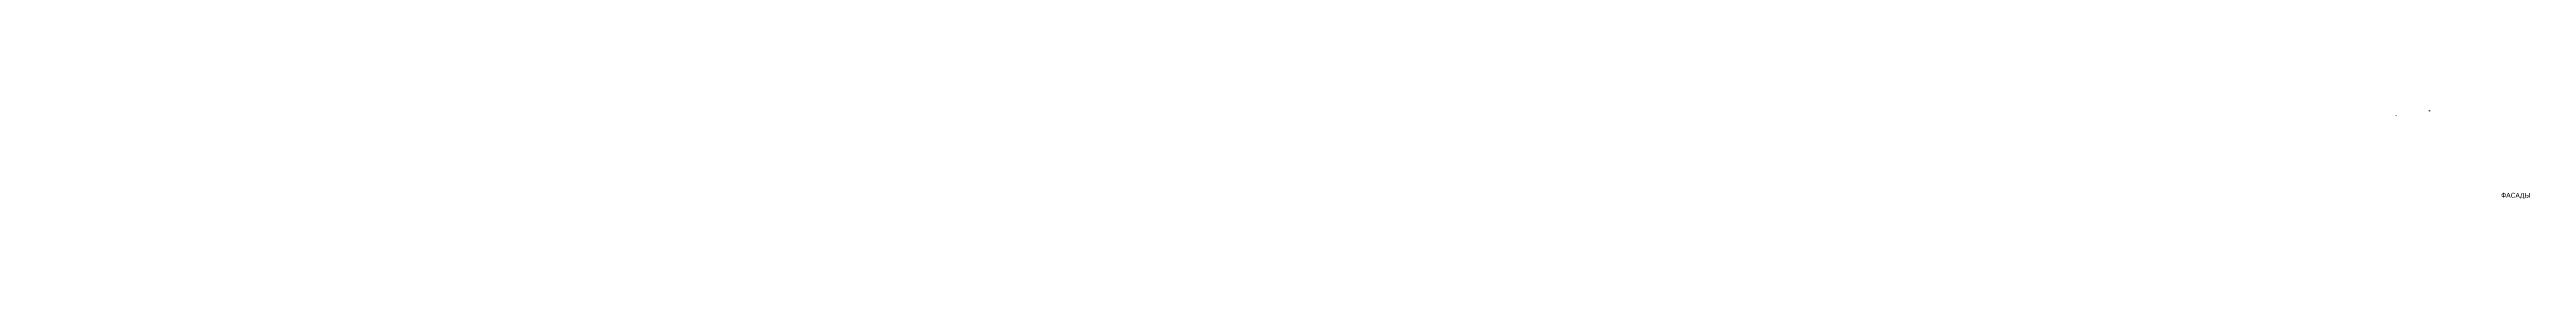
# Model space of a CAD drawing. Header units: millimetres. Extents: x -136099598 to 9192475, y 0 to 779331.
# Drawn here: x -8035339 to -370373, y 264329 to 577909 of the extents above; entities that cross this region are included whole.
import ezdxf

# ---------------------------------------------------------------- set-up
doc = ezdxf.new("R2010")
doc.units = ezdxf.units.MM
doc.header["$MEASUREMENT"] = 0
doc.layers.get('0').update_dxf_attribs({"color": 250, "lineweight": 9})
doc.layers.add('PDF _0', color=7, linetype='Continuous')
doc.layers.add('RAL 7016', color=7, linetype='Continuous', lineweight=0, true_color=0x383e42)
doc.styles.add('Arial', font='ARIALN.TTF')

msp = doc.modelspace()

# ---------------------------------------------------------------- hatches: boundary and pattern name
at = {"layer": 'RAL 7016', "ltscale": 100, "true_color": 0x000000, "transparency": 33554687}
h = msp.add_hatch(dxfattribs=at)
h.set_pattern_fill('ANSI32', color=18, scale=400, angle=45)
h.set_pattern_definition([(90, (8363303149.57, 936624823.45), (-150, 0), []), (90, (8363303199.57, 936624873.45), (-150, 0), [])])
h.paths.add_polyline_path([(-669328.2, 577909.2), (-670966.1, 577909.2), (-670966.1, 577709.6), (-669328.2, 577709.6)])

# ---------------------------------------------------------------- linework, layer by layer
at = {"layer": 'PDF _0', "lineweight": 0}
for points in [[(-773965.9, 563303.9), (-773961.9, 564291)], [(-773945, 564295.7), (-773945, 563312.5)]]:
    msp.add_lwpolyline(points, dxfattribs=at)

# ---------------------------------------------------------------- texts
at = {"style": 'Arial'}
msp.add_text('ФАСАДЫ', height=15000, dxfattribs=at).set_placement((-448745.3, 309379.4))

doc.saveas('drawing.dxf')
